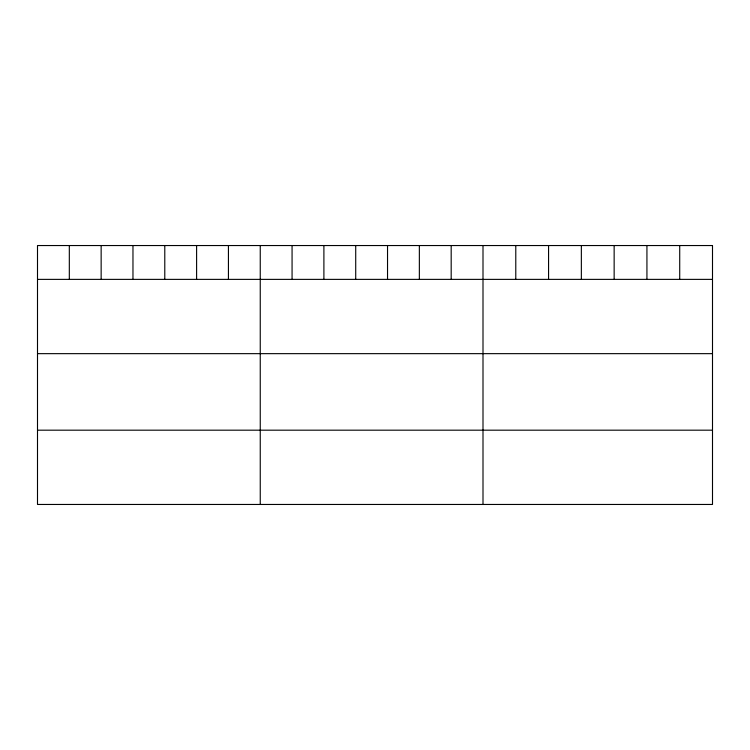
<?xml version="1.0" encoding="UTF-8"?>
<svg xmlns="http://www.w3.org/2000/svg" width="750" height="750" viewBox="0 0 750 750"><rect width="100%" height="100%" fill="white"/><g stroke="black" fill="none" stroke-linecap="round" stroke-linejoin="round"><path stroke-width="1.12" d="M37.5 279.375L712.5 279.375M37.5 353.653L712.5 353.653M37.5 430.181L712.5 430.181M679.716 245.541L679.716 279.375M646.931 245.541L646.931 279.375M614.147 245.541L614.147 279.375M581.353 245.541L581.353 279.375M548.569 245.541L548.569 279.375M515.784 245.541L515.784 279.375M483 245.541L483 504.459M451.181 245.541L451.181 279.375M419.353 245.541L419.353 279.375M387.534 245.541L387.534 279.375M355.716 245.541L355.716 279.375M323.897 245.541L323.897 279.375M292.069 245.541L292.069 279.375M260.25 245.541L260.25 504.459M228.431 245.541L228.431 279.375M196.603 245.541L196.603 279.375M164.784 245.541L164.784 279.375M132.966 245.541L132.966 279.375M101.147 245.541L101.147 279.375M69.319 245.541L69.319 279.375M712.5 245.541L37.5 245.541L37.5 504.459L712.5 504.459L712.5 245.541"/></g></svg>
